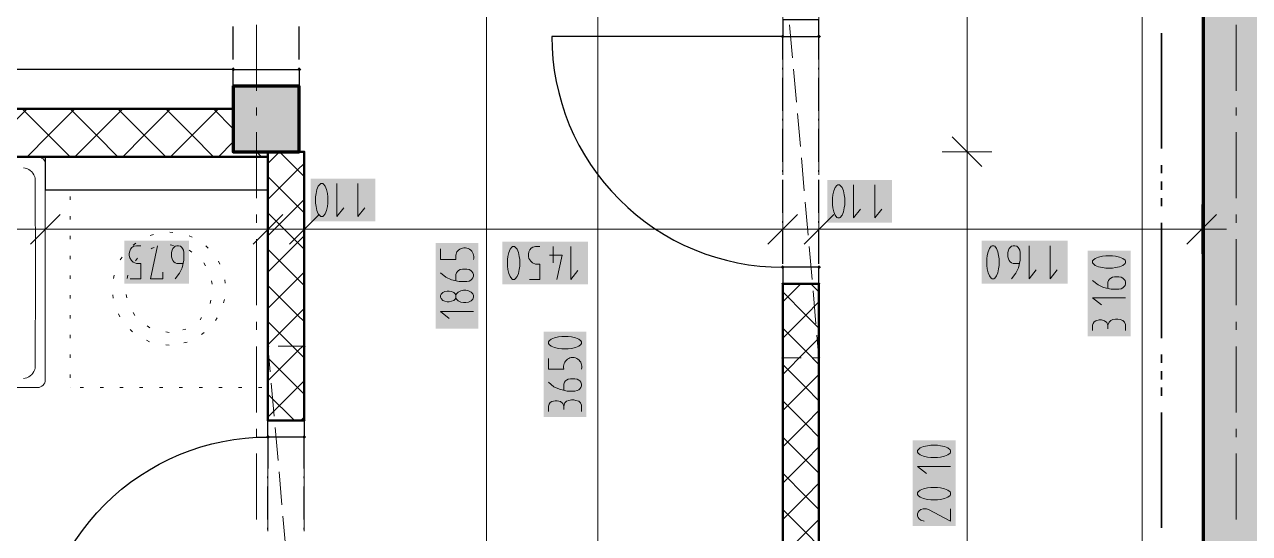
# Model space of a CAD drawing. Header units: millimetres. Extents: x 0 to 594, y 0 to 420.
# Drawn here: x 119.49 to 157.55, y 262.79 to 278.61 of the extents above; entities that cross this region are included whole.
import ezdxf

# ---------------------------------------------------------------- set-up
doc = ezdxf.new("R2010")
doc.units = ezdxf.units.MM
doc.header["$LTSCALE"] = 8
for name, color, linetype in [('PDF_Dvere', 7, 'Continuous'), ('PDF_Instalacni prizdivka do 1m', 7, 'Continuous'), ('PDF_Koty delkove', 7, 'Continuous'), ('PDF_Osy hlavni', 7, 'Continuous'), ('PDF_Pozarni useky', 7, 'Continuous'), ('PDF_Preklady', 7, 'Continuous'), ('PDF_Pricky zdene', 7, 'Continuous'), ('PDF_Sanita', 7, 'Continuous'), ('PDF_Steny obvodove nosne', 7, 'Continuous')]:
    doc.layers.add(name, color=color, linetype=linetype)

msp = doc.modelspace()

# ---------------------------------------------------------------- hatches: boundary and pattern name
at = {"layer": 'PDF_Steny obvodove nosne', "true_color": 0xc0c0c0, "transparency": 33554559}
msp.add_hatch(color=9, dxfattribs=at).paths.add_polyline_path([(156.114, 333.745), (156.114, 243.853), (158.164, 243.853), (158.164, 336.238), (158.164, 338.778), (156.114, 338.091)])

# ---------------------------------------------------------------- linework, layer by layer
at = {"layer": 'PDF_Dvere', "lineweight": 25}
for points in [[(125.979, 277.266), (125.979, 277.217), (117.779, 277.217, -0.414214), (125.979, 285.417)], [(143.046, 277.522), (143.046, 278.242), (135.871, 278.242, 0.414214), (143.046, 271.067)], [(127.056, 259.482), (127.056, 258.613), (119.881, 258.613, -0.414215), (127.056, 265.788), (127.056, 264.812)]]:
    msp.add_lwpolyline(points, format="xyb", dxfattribs=at)
for points in [[(144.173, 278.242), (144.173, 278.754), (143.046, 278.754), (143.046, 278.242)], [(128.029, 277.217), (128.029, 276.704), (125.979, 276.704), (125.979, 277.217)], [(144.173, 270.554), (144.173, 271.067), (143.046, 271.067), (143.046, 270.554)], [(128.183, 266.301), (128.183, 265.788), (127.056, 265.788), (127.056, 266.301)]]:
    msp.add_lwpolyline(points, close=True, dxfattribs=at)
for points in [[(125.979, 277.522), (125.979, 278.547)], [(128.029, 277.522), (128.029, 278.547)], [(144.173, 277.522), (144.173, 278.242)], [(128.029, 277.217), (128.029, 277.266)], [(143.046, 277.215), (143.046, 277.266)], [(144.173, 277.215), (144.173, 277.266)], [(143.046, 275.933), (143.046, 276.958)], [(144.173, 275.933), (144.173, 276.958)], [(143.046, 275.626), (143.046, 275.677)], [(144.173, 275.626), (144.173, 275.677)], [(143.046, 274.345), (143.046, 275.37)], [(144.173, 274.345), (144.173, 275.37)], [(143.046, 274.037), (143.046, 274.088)], [(144.173, 274.037), (144.173, 274.088)], [(143.046, 272.756), (143.046, 273.781)], [(144.173, 272.756), (144.173, 273.781)], [(143.046, 272.448), (143.046, 272.5)], [(144.173, 272.448), (144.173, 272.5)], [(143.046, 271.167), (143.046, 272.192)], [(144.173, 271.167), (144.173, 272.192)], [(128.183, 264.812), (128.183, 265.788)], [(127.056, 264.505), (127.056, 264.556)], [(128.183, 264.505), (128.183, 264.556)], [(127.056, 263.223), (127.056, 264.248)], [(128.183, 263.223), (128.183, 264.248)], [(127.056, 262.916), (127.056, 262.967)], [(128.183, 262.916), (128.183, 262.967)]]:
    msp.add_lwpolyline(points, dxfattribs=at)
at = {"layer": 'PDF_Dvere', "lineweight": 25, "transparency": 33554559}
for points in [[(143.046, 278.178), (142.981, 278.242), (143.11, 278.242), (143.046, 278.306)], [(144.173, 278.178), (144.109, 278.242), (144.237, 278.242), (144.173, 278.306)], [(125.979, 277.153), (125.915, 277.217), (126.043, 277.217), (125.979, 277.281)], [(128.029, 277.153), (127.965, 277.217), (128.093, 277.217), (128.029, 277.281)], [(143.046, 271.003), (142.981, 271.067), (143.11, 271.067), (143.046, 271.131)], [(144.173, 271.003), (144.109, 271.067), (144.237, 271.067), (144.173, 271.131)], [(127.056, 265.724), (126.992, 265.788), (127.12, 265.788), (127.056, 265.852)], [(128.183, 265.724), (128.119, 265.788), (128.247, 265.788), (128.183, 265.852)]]:
    msp.add_solid(points, dxfattribs=at)
at = {"layer": 'PDF_Instalacni prizdivka do 1m', "lineweight": 25}
msp.add_lwpolyline([(127.056, 274.501), (120.137, 274.501), (120.137, 273.476), (127.056, 273.476)], close=True, dxfattribs=at)
at = {"layer": 'PDF_Koty delkove', "lineweight": 18}
for points in [[(154.212, 246.264), (154.212, 246.518), (154.212, 250.006), (154.212, 251.438), (154.212, 254.052), (154.212, 262.843), (154.212, 286.442), (154.212, 287.928)], [(133.847, 249.03), (133.847, 262.201), (133.847, 281.317), (133.847, 286.442)], [(137.308, 121.675), (137.308, 131.261), (137.308, 138.074), (137.308, 141.867), (137.308, 158.062), (137.308, 162.569), (137.308, 178.152), (137.308, 246.262), (137.308, 249.03), (137.308, 286.442)], [(148.775, 286.442), (148.775, 274.654), (148.775, 254.052), (148.775, 253.283)], [(149.236, 274.193), (148.313, 275.116)], [(149.543, 274.654), (148.775, 274.654), (148.006, 274.654)], [(129.194, 273.669), (129.194, 272.644), (129.412, 272.917)], [(129.851, 273.669), (129.851, 272.644), (130.069, 272.917)], [(144.837, 273.609), (144.809, 273.626), (144.755, 273.626), (144.727, 273.609), (144.673, 273.54), (144.632, 273.437), (144.605, 273.317), (144.591, 273.215)], [(144.591, 273.215), (144.591, 273.01), (144.605, 272.909), (144.632, 272.789), (144.673, 272.686), (144.727, 272.617), (144.755, 272.601), (144.809, 272.601), (144.837, 272.617), (144.892, 272.686), (144.933, 272.789), (144.961, 272.909), (144.975, 273.01), (144.975, 273.215), (144.961, 273.317), (144.933, 273.437), (144.892, 273.54), (144.837, 273.609)], [(145.248, 273.626), (145.248, 272.601), (145.466, 272.874)], [(145.905, 273.626), (145.905, 272.601), (146.124, 272.874)], [(120.137, 273.015), (120.137, 272.247), (120.137, 271.478)], [(127.056, 273.015), (127.056, 272.247), (127.056, 271.478)], [(128.183, 273.015), (128.183, 272.247), (128.183, 271.478)], [(143.046, 273.015), (143.046, 272.247), (143.046, 271.478)], [(144.173, 273.015), (144.173, 272.247), (144.173, 271.478)], [(156.063, 273.015), (156.063, 272.247), (156.063, 271.478)], [(120.598, 272.708), (119.676, 271.785)], [(127.517, 272.708), (126.594, 271.785)], [(128.644, 272.708), (127.722, 271.785)], [(143.507, 272.708), (142.584, 271.785)], [(144.634, 272.708), (143.712, 271.785)], [(156.524, 272.708), (155.602, 271.785)], [(156.063, 272.247), (151.6, 272.247), (150.924, 272.247), (147.126, 272.247), (144.173, 272.247), (143.046, 272.247), (128.183, 272.247), (127.056, 272.247), (120.137, 272.247), (102.712, 272.247), (101.175, 272.247), (100.15, 272.247)], [(156.063, 272.247), (156.832, 272.247)], [(122.774, 270.709), (123.103, 270.709), (123.103, 271.187), (122.966, 271.187), (122.871, 271.222), (122.816, 271.273), (122.761, 271.358), (122.747, 271.426), (122.747, 271.494), (122.761, 271.563), (122.788, 271.631), (122.83, 271.682), (122.884, 271.717), (122.966, 271.734), (123.103, 271.734)], [(123.788, 270.913), (123.788, 270.709), (123.404, 270.709), (123.623, 271.734)], [(124.417, 271.187), (124.226, 271.187), (124.171, 271.204), (124.13, 271.238), (124.103, 271.273), (124.075, 271.323), (124.061, 271.392), (124.061, 271.528), (124.075, 271.597), (124.103, 271.648), (124.13, 271.682), (124.171, 271.717), (124.226, 271.734), (124.28, 271.734), (124.335, 271.717), (124.376, 271.682), (124.403, 271.648), (124.431, 271.597), (124.445, 271.528), (124.445, 271.289), (124.39, 271.051), (124.308, 270.879), (124.171, 270.709)], [(150.399, 271.187), (150.207, 271.187), (150.152, 271.204), (150.111, 271.238), (150.084, 271.273), (150.057, 271.323), (150.043, 271.392), (150.043, 271.528), (150.057, 271.597), (150.084, 271.648), (150.111, 271.682), (150.152, 271.717), (150.207, 271.734), (150.262, 271.734), (150.317, 271.717), (150.358, 271.682), (150.385, 271.648), (150.413, 271.597)], [(150.7, 271.734), (150.7, 270.709), (150.919, 270.982)], [(151.357, 271.734), (151.357, 270.709), (151.576, 270.982)], [(135.177, 270.688), (135.506, 270.688), (135.506, 271.165), (135.368, 271.165), (135.273, 271.2), (135.218, 271.251), (135.164, 271.337), (135.15, 271.404), (135.15, 271.473), (135.164, 271.542), (135.191, 271.609), (135.232, 271.66), (135.286, 271.695), (135.368, 271.713), (135.506, 271.713)], [(135.807, 271.439), (136.191, 271.439), (136.025, 270.688)], [(135.916, 271.713), (135.916, 271.2)], [(136.464, 271.713), (136.464, 270.688), (136.682, 270.96)], [(150.413, 271.597), (150.427, 271.528), (150.427, 271.289), (150.372, 271.051), (150.29, 270.879), (150.152, 270.709)], [(132.893, 270.65), (132.893, 270.842), (132.911, 270.897), (132.944, 270.938), (132.979, 270.965), (133.03, 270.992), (133.098, 271.006), (133.235, 271.006), (133.303, 270.992), (133.354, 270.965), (133.388, 270.938), (133.423, 270.897), (133.441, 270.842), (133.441, 270.788), (133.423, 270.733), (133.388, 270.691), (133.354, 270.664), (133.303, 270.636), (133.235, 270.622), (132.996, 270.622), (132.757, 270.677), (132.586, 270.76), (132.416, 270.897)], [(153.562, 270.398), (153.493, 270.384), (153.254, 270.384), (153.015, 270.439), (152.844, 270.521), (152.674, 270.658)], [(153.152, 270.412), (153.152, 270.603), (153.169, 270.658), (153.203, 270.699), (153.238, 270.726), (153.288, 270.753), (153.357, 270.767), (153.493, 270.767), (153.562, 270.753), (153.613, 270.726), (153.647, 270.699), (153.682, 270.658), (153.699, 270.603), (153.699, 270.549), (153.682, 270.494), (153.647, 270.453), (153.613, 270.426), (153.562, 270.398)], [(132.893, 270.103), (132.876, 270.075), (132.825, 270.034), (132.757, 270.007), (132.688, 269.993), (132.62, 269.993), (132.552, 270.007), (132.483, 270.034), (132.432, 270.089), (132.416, 270.131), (132.416, 270.185), (132.432, 270.226), (132.483, 270.281), (132.552, 270.308), (132.62, 270.322), (132.688, 270.322), (132.757, 270.308), (132.825, 270.281), (132.876, 270.24), (132.893, 270.213)], [(133.201, 270.349), (133.132, 270.349), (133.047, 270.335), (132.962, 270.295), (132.911, 270.24), (132.893, 270.213), (132.893, 270.103), (132.911, 270.075), (132.962, 270.02), (133.047, 269.979), (133.132, 269.965), (133.201, 269.965), (133.286, 269.979), (133.372, 270.02), (133.423, 270.075), (133.441, 270.131), (133.441, 270.185), (133.423, 270.24), (133.372, 270.295), (133.286, 270.335), (133.201, 270.349)], [(153.699, 270.11), (152.674, 270.11), (152.947, 269.892)], [(133.441, 269.692), (132.416, 269.692), (132.688, 269.473)], [(153.699, 269.098), (153.699, 269.289), (153.664, 269.357), (153.613, 269.412), (153.528, 269.439), (153.459, 269.453), (153.391, 269.453), (153.306, 269.439), (153.238, 269.412), (153.187, 269.357), (153.152, 269.262)], [(152.674, 269.098), (152.674, 269.262), (152.691, 269.317), (152.725, 269.371), (152.777, 269.399), (152.878, 269.426), (152.947, 269.426), (153.049, 269.399), (153.118, 269.344), (153.152, 269.262), (153.152, 269.153)], [(136.249, 267.244), (136.249, 267.435), (136.266, 267.49), (136.3, 267.531), (136.335, 267.558), (136.385, 267.585), (136.454, 267.599), (136.59, 267.599), (136.659, 267.585), (136.71, 267.558), (136.744, 267.531), (136.778, 267.49), (136.796, 267.435), (136.796, 267.381), (136.778, 267.326), (136.744, 267.285), (136.71, 267.258), (136.659, 267.23), (136.59, 267.216), (136.351, 267.216), (136.112, 267.271), (135.941, 267.353), (135.771, 267.49)], [(135.771, 266.586), (135.771, 266.751), (135.787, 266.806), (135.822, 266.86), (135.873, 266.888), (135.975, 266.915), (136.044, 266.915), (136.146, 266.888), (136.215, 266.833), (136.249, 266.751), (136.249, 266.642)], [(136.796, 266.586), (136.796, 266.778), (136.761, 266.846), (136.71, 266.901), (136.625, 266.928), (136.556, 266.942), (136.487, 266.942), (136.402, 266.928), (136.335, 266.901), (136.283, 266.846), (136.249, 266.751)], [(148.262, 264.874), (147.237, 264.874), (147.51, 264.655)], [(148.262, 263.56), (148.262, 263.176), (147.578, 263.533), (147.51, 263.56), (147.407, 263.56), (147.34, 263.533), (147.288, 263.491), (147.253, 263.45), (147.237, 263.395), (147.237, 263.341), (147.253, 263.286), (147.288, 263.245), (147.34, 263.204), (147.441, 263.176)]]:
    msp.add_lwpolyline(points, dxfattribs=at)
for points in [[(128.537, 273.258), (128.537, 273.053), (128.551, 272.952), (128.578, 272.832), (128.619, 272.729), (128.673, 272.66), (128.701, 272.644), (128.755, 272.644), (128.783, 272.66), (128.837, 272.729), (128.878, 272.832), (128.906, 272.952), (128.92, 273.053), (128.92, 273.258), (128.906, 273.36), (128.878, 273.48), (128.837, 273.583), (128.783, 273.652), (128.755, 273.669), (128.701, 273.669), (128.673, 273.652), (128.619, 273.583), (128.578, 273.48), (128.551, 273.36)], [(149.386, 271.323), (149.386, 271.118), (149.4, 271.017), (149.427, 270.897), (149.468, 270.794), (149.522, 270.726), (149.55, 270.709), (149.605, 270.709), (149.633, 270.726), (149.687, 270.794), (149.728, 270.897), (149.756, 271.017), (149.77, 271.118), (149.77, 271.323), (149.756, 271.426), (149.728, 271.546), (149.687, 271.648), (149.633, 271.717), (149.605, 271.734), (149.55, 271.734), (149.522, 271.717), (149.468, 271.648), (149.427, 271.546), (149.4, 271.426)], [(134.493, 271.302), (134.493, 271.097), (134.507, 270.995), (134.534, 270.875), (134.575, 270.773), (134.629, 270.704), (134.657, 270.688), (134.711, 270.688), (134.739, 270.704), (134.793, 270.773), (134.835, 270.875), (134.862, 270.995), (134.876, 271.097), (134.876, 271.302), (134.862, 271.404), (134.835, 271.524), (134.793, 271.627), (134.739, 271.695), (134.711, 271.713), (134.657, 271.713), (134.629, 271.695), (134.575, 271.627), (134.534, 271.524), (134.507, 271.404)], [(153.288, 271.424), (153.083, 271.424), (152.982, 271.411), (152.862, 271.383), (152.759, 271.342), (152.691, 271.288), (152.674, 271.26), (152.674, 271.206), (152.691, 271.178), (152.759, 271.124), (152.862, 271.083), (152.982, 271.055), (153.083, 271.041), (153.288, 271.041), (153.391, 271.055), (153.511, 271.083), (153.613, 271.124), (153.682, 271.178), (153.699, 271.206), (153.699, 271.26), (153.682, 271.288), (153.613, 271.342), (153.511, 271.383), (153.391, 271.411)], [(136.385, 268.913), (136.18, 268.913), (136.078, 268.899), (135.958, 268.872), (135.856, 268.831), (135.787, 268.777), (135.771, 268.749), (135.771, 268.695), (135.787, 268.667), (135.856, 268.613), (135.958, 268.572), (136.078, 268.544), (136.18, 268.53), (136.385, 268.53), (136.487, 268.544), (136.607, 268.572), (136.71, 268.613), (136.778, 268.667), (136.796, 268.695), (136.796, 268.749), (136.778, 268.777), (136.71, 268.831), (136.607, 268.872), (136.487, 268.899)], [(147.851, 265.531), (147.646, 265.531), (147.545, 265.517), (147.425, 265.49), (147.322, 265.449), (147.253, 265.394), (147.237, 265.367), (147.237, 265.312), (147.253, 265.284), (147.322, 265.23), (147.425, 265.189), (147.545, 265.161), (147.646, 265.147), (147.851, 265.147), (147.954, 265.161), (148.073, 265.189), (148.176, 265.23), (148.245, 265.284), (148.262, 265.312), (148.262, 265.367), (148.245, 265.394), (148.176, 265.449), (148.073, 265.49), (147.954, 265.517)], [(147.851, 264.217), (147.646, 264.217), (147.545, 264.203), (147.425, 264.176), (147.322, 264.135), (147.253, 264.08), (147.237, 264.052), (147.237, 263.998), (147.253, 263.97), (147.322, 263.916), (147.425, 263.875), (147.545, 263.847), (147.646, 263.833), (147.851, 263.833), (147.954, 263.847), (148.073, 263.875), (148.176, 263.916), (148.245, 263.97), (148.262, 263.998), (148.262, 264.052), (148.245, 264.08), (148.176, 264.135), (148.073, 264.176), (147.954, 264.203)]]:
    msp.add_lwpolyline(points, close=True, dxfattribs=at)
for points in [[(132.416, 271.636), (132.416, 271.307), (132.893, 271.307), (132.893, 271.445), (132.928, 271.54), (132.979, 271.595, -0.753202), (133.441, 271.307)], [(135.771, 268.229), (135.771, 267.901), (136.249, 267.901, -1.30691), (136.796, 267.901)]]:
    msp.add_lwpolyline(points, format="xyb", dxfattribs=at)
at = {"layer": 'PDF_Koty delkove', "color": 7, "lineweight": 18, "true_color": 0xffffff, "transparency": 33554559}
for points in [[(130.388, 273.823), (128.383, 273.823), (130.388, 272.49), (128.383, 272.49)], [(146.442, 273.78), (144.438, 273.78), (146.442, 272.447), (144.438, 272.447)], [(124.599, 271.888), (122.594, 271.888), (124.599, 270.555), (122.594, 270.555)], [(133.594, 269.155), (133.594, 271.817), (132.262, 269.155), (132.262, 271.817)], [(137.001, 271.866), (134.339, 271.866), (137.001, 270.534), (134.339, 270.534)], [(151.895, 271.888), (149.233, 271.888), (151.895, 270.555), (149.233, 270.555)], [(153.853, 268.916), (153.853, 271.578), (152.52, 268.916), (152.52, 271.578)], [(136.95, 266.405), (136.95, 269.067), (135.617, 266.405), (135.617, 269.067)], [(148.416, 263.022), (148.416, 265.684), (147.083, 263.022), (147.083, 265.684)]]:
    msp.add_solid(points, dxfattribs=at)
at = {"layer": 'PDF_Osy hlavni', "lineweight": 18}
for points in [[(126.697, 276.548), (126.697, 278.598)], [(157.139, 276.548), (157.139, 278.598)], [(126.697, 275.78), (126.697, 276.036)], [(157.139, 275.78), (157.139, 276.036)], [(126.697, 273.217), (126.697, 275.267)], [(157.139, 273.217), (157.139, 275.267)], [(126.697, 272.448), (126.697, 272.705)], [(157.139, 272.448), (157.139, 272.705)], [(126.697, 269.886), (126.697, 271.936)], [(157.139, 269.886), (157.139, 271.936)], [(126.697, 269.117), (126.697, 269.373)], [(157.139, 269.117), (157.139, 269.373)], [(126.697, 266.555), (126.697, 268.605)], [(157.139, 266.555), (157.139, 268.605)], [(126.697, 265.786), (126.697, 266.042)], [(157.139, 265.786), (157.139, 266.042)], [(126.697, 263.223), (126.697, 265.273)], [(157.139, 263.223), (157.139, 265.273)]]:
    msp.add_lwpolyline(points, dxfattribs=at)
at = {"layer": 'PDF_Pozarni useky', "lineweight": 35}
for points in [[(154.812, 274.755), (154.812, 278.342)], [(154.812, 273.986), (154.812, 274.242)], [(154.812, 273.473), (154.812, 273.73)], [(154.812, 272.961), (154.812, 273.217)], [(154.812, 268.861), (154.812, 272.448)], [(154.812, 268.092), (154.812, 268.348)], [(154.812, 267.58), (154.812, 267.836)], [(154.812, 267.067), (154.812, 267.323)], [(154.812, 262.967), (154.812, 266.555)]]:
    msp.add_lwpolyline(points, dxfattribs=at)
at = {"layer": 'PDF_Preklady', "lineweight": 18}
for points in [[(143.046, 278.086), (143.046, 278.754), (143.046, 279.111)], [(144.173, 278.086), (144.173, 278.754), (144.173, 279.111)], [(143.352, 277.579), (143.262, 278.6)], [(143.046, 276.702), (143.046, 277.727)], [(144.173, 276.702), (144.173, 277.727)], [(143.473, 276.2), (143.383, 277.221)], [(143.046, 275.318), (143.046, 276.343)], [(144.173, 275.318), (144.173, 276.343)], [(143.595, 274.822), (143.505, 275.843)], [(143.046, 273.935), (143.046, 274.96)], [(144.173, 273.935), (144.173, 274.96)], [(143.716, 273.444), (143.626, 274.465)], [(143.046, 272.551), (143.046, 273.576)], [(144.173, 272.551), (144.173, 273.576)], [(143.837, 272.065), (143.747, 273.086)], [(143.046, 271.167), (143.046, 272.192)], [(144.173, 271.167), (144.173, 272.192)], [(143.958, 270.687), (143.869, 271.708)], [(143.046, 270.554), (143.046, 270.808)], [(144.173, 270.554), (144.173, 270.808)], [(143.046, 269.783), (143.046, 270.554)], [(144.08, 269.308), (143.99, 270.329)], [(144.173, 269.783), (144.173, 270.554)], [(143.046, 268.4), (143.046, 269.425)], [(144.173, 268.4), (144.173, 269.425)], [(143.979, 268.248), (144.173, 268.248), (144.111, 268.951)], [(127.125, 267.816), (127.056, 268.607)], [(127.056, 268.4), (127.056, 268.607)], [(128.183, 268.607), (127.374, 268.607)], [(128.183, 268.4), (128.183, 268.607)], [(127.056, 267.016), (127.056, 268.041)], [(128.183, 267.016), (128.183, 268.041)], [(143.62, 268.248), (143.046, 268.248)], [(127.247, 266.438), (127.157, 267.459)], [(127.056, 266.301), (127.056, 266.657)], [(128.183, 266.301), (128.183, 266.657)], [(127.056, 265.632), (127.056, 266.301)], [(127.368, 265.06), (127.278, 266.081)], [(128.183, 265.632), (128.183, 266.301)], [(127.056, 264.248), (127.056, 265.273)], [(128.183, 264.248), (128.183, 265.273)], [(127.489, 263.681), (127.399, 264.702)], [(127.056, 262.865), (127.056, 263.89)], [(128.183, 262.865), (128.183, 263.89)], [(127.61, 262.303), (127.521, 263.324)]]:
    msp.add_lwpolyline(points, dxfattribs=at)
at = {"layer": 'PDF_Preklady', "lineweight": 18, "transparency": 33554559}
for points in [[(143.046, 270.508), (142.999, 270.554), (143.092, 270.554), (143.046, 270.601)], [(143.046, 270.508), (142.999, 270.554), (143.092, 270.554), (143.046, 270.601)], [(144.173, 270.508), (144.127, 270.554), (144.219, 270.554), (144.173, 270.601)], [(144.173, 270.508), (144.127, 270.554), (144.219, 270.554), (144.173, 270.601)], [(127.06, 268.561), (127.01, 268.603), (127.102, 268.611), (127.052, 268.653)], [(127.102, 268.607), (127.056, 268.561), (127.056, 268.653), (127.01, 268.607)], [(127.056, 268.561), (127.01, 268.607), (127.102, 268.607), (127.056, 268.653)], [(128.183, 268.561), (128.137, 268.607), (128.229, 268.607), (128.183, 268.653)], [(128.229, 268.607), (128.183, 268.561), (128.183, 268.653), (128.137, 268.607)], [(143.046, 268.202), (142.999, 268.248), (143.092, 268.248), (143.046, 268.294)], [(143.092, 268.248), (143.046, 268.202), (143.046, 268.294), (142.999, 268.248)], [(144.177, 268.202), (144.127, 268.244), (144.219, 268.252), (144.169, 268.294)], [(144.219, 268.248), (144.173, 268.202), (144.173, 268.294), (144.127, 268.248)], [(144.173, 268.202), (144.127, 268.248), (144.219, 268.248), (144.173, 268.294)], [(127.056, 266.255), (127.01, 266.301), (127.102, 266.301), (127.056, 266.347)], [(127.056, 266.255), (127.01, 266.301), (127.102, 266.301), (127.056, 266.347)], [(128.183, 266.255), (128.137, 266.301), (128.229, 266.301), (128.183, 266.347)], [(128.183, 266.255), (128.137, 266.301), (128.229, 266.301), (128.183, 266.347)]]:
    msp.add_solid(points, dxfattribs=at)
at = {"layer": 'PDF_Pricky zdene', "lineweight": 50}
msp.add_lwpolyline([(125.979, 275.987), (125.928, 275.987), (109.272, 275.987), (109.272, 275.833), (100.15, 275.833), (100.15, 274.501), (103.122, 274.501), (127.056, 274.501), (127.056, 274.654), (125.979, 274.654)], close=True, dxfattribs=at)
at = {"layer": 'PDF_Pricky zdene', "lineweight": 9}
for points in [[(119.573, 275.987), (118.753, 275.167), (118.087, 274.501)], [(120.906, 274.501), (120.239, 275.167), (119.419, 275.987)], [(121.059, 275.987), (120.239, 275.167), (119.573, 274.501)], [(122.392, 274.501), (121.726, 275.167), (120.906, 275.987)], [(122.546, 275.987), (121.726, 275.167), (121.059, 274.501)], [(123.878, 274.501), (123.212, 275.167), (122.392, 275.987)], [(124.032, 275.987), (123.212, 275.167), (122.546, 274.501)], [(125.364, 274.501), (124.698, 275.167), (123.878, 275.987)], [(125.518, 275.987), (124.698, 275.167), (124.032, 274.501)], [(125.979, 275.372), (125.364, 275.987)], [(125.979, 274.962), (125.518, 274.501)], [(126.851, 274.501), (126.697, 274.654)], [(127.056, 274.552), (127.004, 274.501)], [(128.183, 273.886), (127.978, 274.091), (127.414, 274.654), (127.056, 274.296)], [(128.183, 274.296), (127.978, 274.091), (127.056, 273.168)], [(128.183, 272.758), (127.978, 272.963), (127.056, 273.886)], [(128.183, 273.168), (127.978, 272.963), (127.056, 272.041)], [(128.183, 271.631), (127.978, 271.836), (127.056, 272.758)], [(128.183, 272.041), (127.978, 271.836), (127.056, 270.913)], [(128.183, 270.503), (127.978, 270.708), (127.056, 271.631)], [(128.183, 270.913), (127.978, 270.708), (127.056, 269.786)], [(128.183, 269.376), (127.978, 269.581), (127.056, 270.503)], [(143.609, 270.554), (143.046, 269.991)], [(144.173, 269.171), (143.763, 269.581), (143.046, 270.298)], [(144.173, 270.298), (143.917, 270.554)], [(144.173, 269.991), (143.763, 269.581), (143.046, 268.863)], [(128.183, 269.786), (127.978, 269.581), (127.056, 268.658)], [(128.183, 268.248), (127.978, 268.453), (127.056, 269.376)], [(144.173, 268.043), (143.763, 268.453), (143.046, 269.171)], [(144.173, 268.863), (143.763, 268.453), (143.046, 267.736)], [(128.183, 268.658), (127.978, 268.453), (127.056, 267.531)], [(128.183, 267.121), (127.978, 267.326), (127.056, 268.248)], [(144.173, 266.916), (143.763, 267.326), (143.046, 268.043)], [(144.173, 267.736), (143.763, 267.326), (143.046, 266.608)], [(128.183, 267.531), (127.978, 267.326), (127.056, 266.403)], [(127.876, 266.301), (127.056, 267.121)], [(144.173, 265.788), (143.763, 266.198), (143.046, 266.916)], [(128.183, 266.403), (128.081, 266.301)], [(144.173, 266.608), (143.763, 266.198), (143.046, 265.481)], [(144.173, 264.661), (143.763, 265.071), (143.046, 265.788)], [(144.173, 265.481), (143.763, 265.071), (143.046, 264.353)], [(144.173, 263.533), (143.763, 263.943), (143.046, 264.661)], [(144.173, 264.353), (143.763, 263.943), (143.046, 263.226)], [(144.173, 262.406), (143.763, 262.816), (143.046, 263.533)], [(144.173, 263.226), (143.763, 262.816), (143.046, 262.098)]]:
    msp.add_lwpolyline(points, dxfattribs=at)
at = {"layer": 'PDF_Pricky zdene', "lineweight": 50}
for points in [[(127.056, 266.301), (127.056, 268.607), (127.056, 274.501), (127.056, 274.654), (128.029, 274.654), (128.183, 274.654), (128.183, 268.607), (128.183, 266.301), (127.056, 266.301)], [(143.046, 270.554), (144.173, 270.554)], [(143.046, 270.554), (143.046, 268.248), (143.046, 254.052), (144.173, 254.052), (144.173, 268.248), (144.173, 270.554)]]:
    msp.add_lwpolyline(points, dxfattribs=at)
at = {"layer": 'PDF_Sanita', "lineweight": 13}
msp.add_lwpolyline([(119.902, 274.501), (119.901, 274.501), (102.948, 274.501, 0.414247), (102.712, 274.265), (102.712, 267.562, 0.414212), (102.948, 267.326), (119.901, 267.326, 0.414212), (120.137, 267.562), (120.137, 274.265, 0.414247), (119.902, 274.501)], format="xyb", dxfattribs=at)
for points in [[(119.457, 274.161), (119.515, 274.151), (119.567, 274.135), (119.624, 274.108), (119.669, 274.078), (119.715, 274.036), (119.75, 273.995), (119.784, 273.94), (119.809, 273.88), (119.821, 273.834), (119.828, 273.787), (119.829, 270.882), (119.828, 267.978), (119.821, 267.931), (119.809, 267.885), (119.784, 267.825), (119.75, 267.77), (119.715, 267.729), (119.669, 267.687), (119.624, 267.657), (119.567, 267.63), (119.515, 267.614), (119.457, 267.604)], [(120.906, 273.476), (120.906, 273.476)], [(120.906, 273.476), (120.906, 273.476)], [(120.906, 273.166), (120.906, 273.268)], [(121.327, 273.476), (121.224, 273.476)], [(121.942, 273.476), (121.839, 273.476)], [(122.557, 273.476), (122.454, 273.476)], [(123.172, 273.476), (123.069, 273.476)], [(123.787, 273.476), (123.684, 273.476)], [(124.402, 273.476), (124.299, 273.476)], [(125.017, 273.476), (124.914, 273.476)], [(125.632, 273.476), (125.529, 273.476)], [(126.247, 273.476), (126.144, 273.476)], [(126.862, 273.476), (126.759, 273.476)], [(127.056, 273.476), (127.056, 273.476)], [(127.056, 273.476), (127.056, 273.476)], [(127.056, 273.166), (127.056, 273.268)], [(120.906, 272.551), (120.906, 272.653)], [(127.056, 272.551), (127.056, 272.653)], [(124.002, 272.156), (124.105, 272.147)], [(120.906, 271.936), (120.906, 272.038)], [(122.865, 271.757), (122.949, 271.815)], [(123.398, 272.057), (123.497, 272.083)], [(124.019, 271.76), (124.12, 271.74)], [(124.604, 272.042), (124.697, 271.998)], [(127.056, 271.936), (127.056, 272.038)], [(120.906, 271.321), (120.906, 271.423)], [(122.467, 271.291), (122.526, 271.375)], [(123.422, 271.64), (123.458, 271.663), (123.516, 271.675)], [(124.604, 271.596), (124.689, 271.539)], [(125.129, 271.728), (125.201, 271.655)], [(127.056, 271.321), (127.056, 271.423)], [(122.945, 271.264), (123.002, 271.349)], [(125.06, 271.199), (125.117, 271.114)], [(125.515, 271.253), (125.558, 271.16)], [(120.906, 270.706), (120.906, 270.808)], [(122.253, 270.718), (122.28, 270.817)], [(122.678, 270.721), (122.698, 270.822)], [(125.299, 270.645), (125.319, 270.544)], [(125.714, 270.675), (125.723, 270.572)], [(127.056, 270.706), (127.056, 270.808)], [(122.67, 270.118), (122.65, 270.219)], [(120.906, 270.091), (120.906, 270.193)], [(122.249, 270.105), (122.24, 270.207)], [(125.276, 270.042), (125.256, 269.941)], [(125.702, 270.063), (125.676, 269.964)], [(127.056, 270.091), (127.056, 270.193)], [(120.906, 269.476), (120.906, 269.578)], [(122.456, 269.529), (122.413, 269.622)], [(122.923, 269.57), (122.867, 269.656)], [(124.995, 269.505), (124.947, 269.434)], [(125.482, 269.492), (125.423, 269.408)], [(127.056, 269.476), (127.056, 269.578)], [(122.848, 269.058), (122.775, 269.131)], [(123.39, 269.184), (123.305, 269.24)], [(124.507, 269.14), (124.504, 269.138), (124.407, 269.119)], [(120.906, 268.861), (120.906, 268.963)], [(123.378, 268.751), (123.285, 268.794)], [(123.981, 269.034), (123.88, 269.054)], [(124.542, 268.739), (124.443, 268.712)], [(125.078, 269.033), (124.994, 268.974)], [(127.056, 268.861), (127.056, 268.963)], [(120.906, 268.246), (120.906, 268.348)], [(123.981, 268.644), (123.879, 268.653)], [(127.056, 268.246), (127.056, 268.348)], [(120.906, 267.631), (120.906, 267.733)], [(127.056, 267.631), (127.056, 267.733)], [(120.906, 267.326), (120.906, 267.326)], [(120.906, 267.326), (120.906, 267.326)], [(121.327, 267.326), (121.224, 267.326)], [(121.942, 267.326), (121.839, 267.326)], [(122.557, 267.326), (122.454, 267.326)], [(123.172, 267.326), (123.069, 267.326)], [(123.787, 267.326), (123.684, 267.326)], [(124.402, 267.326), (124.299, 267.326)], [(125.017, 267.326), (124.914, 267.326)], [(125.632, 267.326), (125.529, 267.326)], [(126.247, 267.326), (126.144, 267.326)], [(126.862, 267.326), (126.759, 267.326)], [(127.056, 267.326), (127.056, 267.326)], [(127.056, 267.326), (127.056, 267.326)]]:
    msp.add_lwpolyline(points, dxfattribs=at)
at = {"layer": 'PDF_Steny obvodove nosne', "lineweight": 70}
msp.add_lwpolyline([(156.114, 333.745), (156.114, 332.669), (156.114, 330.055), (156.114, 287.928), (156.114, 286.442), (156.114, 254.052), (156.114, 251.438), (156.114, 245.288), (156.114, 243.853), (157.447, 243.853), (158.164, 243.853), (158.164, 246.313), (158.164, 256.41), (158.164, 267.684), (158.164, 336.238), (158.164, 338.778), (156.114, 338.091), (156.114, 333.95)], close=True, dxfattribs=at)
for points in [[(125.979, 276.704), (125.979, 275.987), (125.979, 274.654), (127.056, 274.654), (128.029, 274.654), (128.029, 276.704)], [(125.979, 276.704), (128.029, 276.704)]]:
    msp.add_lwpolyline(points, dxfattribs=at)
at = {"layer": 'PDF_Steny obvodove nosne', "color": 9, "lineweight": 9, "true_color": 0xc0c0c0, "transparency": 33554559}
msp.add_solid([(125.979, 276.704), (125.979, 274.654), (128.029, 276.704), (128.029, 274.654)], dxfattribs=at)

doc.saveas('drawing.dxf')
